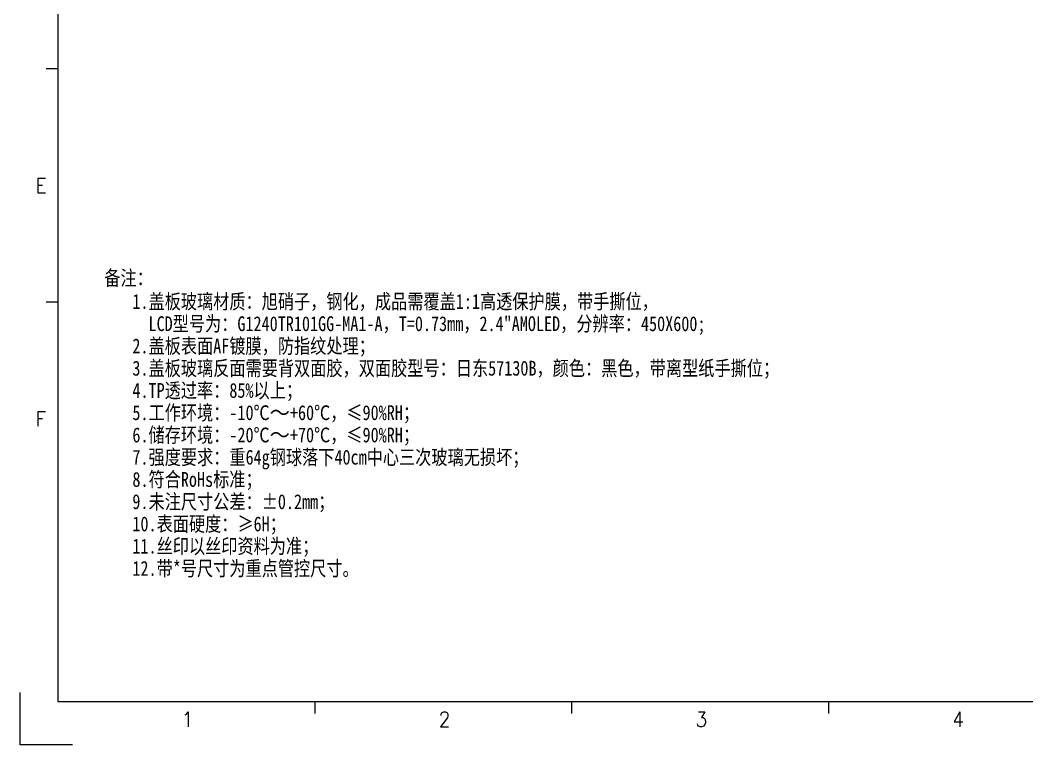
# Model space of a CAD drawing. Extents: x 13661 to 14061, y -1399 to -1089.
# Drawn here: x 13660.7 to 13830.6, y -1398.6 to -1276.4 of the extents above; entities that cross this region are included whole.
import ezdxf

# ---------------------------------------------------------------- set-up
doc = ezdxf.new("R2010")
doc.units = 0
doc.header["$LTSCALE"] = 16.335
doc.header["$MEASUREMENT"] = 0
doc.linetypes.add('HIDDEN2', pattern=[4.7625, 3.175, -1.5875])
doc.layers.add('1', color=7, linetype='CONTINUOUS', true_color=0xffffff)
doc.layers.add('图框', color=7, linetype='CONTINUOUS')
doc.styles.add('CONVERTER_1', font='txt.shx', dxfattribs={"width": 0.9})
doc.styles.get("Standard").update_dxf_attribs({"font": 'txt', "width": 0.8})

msp = doc.modelspace()

# ---------------------------------------------------------------- linework, layer by layer
at = {"layer": '1', "color": 2, "linetype": 'Continuous', "lineweight": 13}
for p, q in [((13667.10793, -1284.6202), (13665.10793, -1284.6202)), ((13667.10793, -1323.95353), (13665.10793, -1323.95353)), ((13710.44127, -1391.28686), (13710.44127, -1393.28686)), ((13753.7746, -1391.28686), (13753.7746, -1393.28686)), ((13797.10793, -1391.28686), (13797.10793, -1393.28686))]:
    msp.add_line(p, q, dxfattribs=at)
at = {"layer": '图框'}
for p, q in [((13667.10793, -1127.28686), (13667.10793, -1391.28686)), ((13660.74302, -1398.59496), (13660.74302, -1389.74788)), ((13667.10793, -1391.28686), (14057.10793, -1391.28686)), ((13669.5901, -1398.59496), (13660.74302, -1398.59496))]:
    msp.add_line(p, q, dxfattribs=at)

# ---------------------------------------------------------------- texts
at = {"layer": '1', "color": 3, "linetype": 'HIDDEN2', "style": 'CONVERTER_1', "width": 0.9}
for s, p in [('E', (13663.35793, -1305.53686)), ('F', (13663.35793, -1344.8702)), ('1', (13688.0246, -1395.53686)), ('2', (13731.35793, -1395.53686)), ('3', (13774.69127, -1395.53686)), ('4', (13818.0246, -1395.53686))]:
    msp.add_text(s, height=2.5, dxfattribs=at).set_placement(p)
at = {"layer": '图框', "char_height": 2.5, "attachment_point": 1, "line_spacing_factor": 0.9}
for s, insert in [('{\\fSimSun|b0|i0|c134|p6;备注：}', (13674.939, -1318.61076)), ('{\\fSimSun|b0|i0|c134|p2;1.盖板玻璃材质：旭硝子，钢化，成品需覆盖1:1高透保护膜，带手撕位，\\P  LCD型号为：\\fSimSun|b0|i0|c134|p6;G1240TR101GG-MA1-A\\fSimSun|b0|i0|c134|p2;，T=0.73mm，2.4"AMOLED，分辨率：450X600;\\P2.盖板表面AF镀膜，防指纹处理；\\P3.盖板玻璃反面需要背双面胶，双面胶型号：日东\\fSimSun|b0|i0|c134|p6;57130B\\fSimSun|b0|i0|c134|p2;，颜色：黑色，带离型纸手撕位；\\P4.TP透过率：85%以上；\\P5.工作环境：-10℃\\W1;～\\W0.8;+60℃，≤90%RH；\\P6.储存环境：-20℃\\W1;～\\W0.8;+70℃，≤90%RH；\\P7.强度要求：重64g钢球落下40cm中心三次玻璃无损坏；\\P8.符合RoHs标准；\\P9.未注尺寸公差：±0.2mm；\\P10.表面硬度：≥6H；\\P11.丝印以丝印资料为准；\\P12.带*号尺寸为重点管控尺寸。}', (13679.67718, -1322.58207))]:
    msp.add_mtext(s, dxfattribs=dict(at, insert=insert))

doc.saveas('drawing.dxf')
